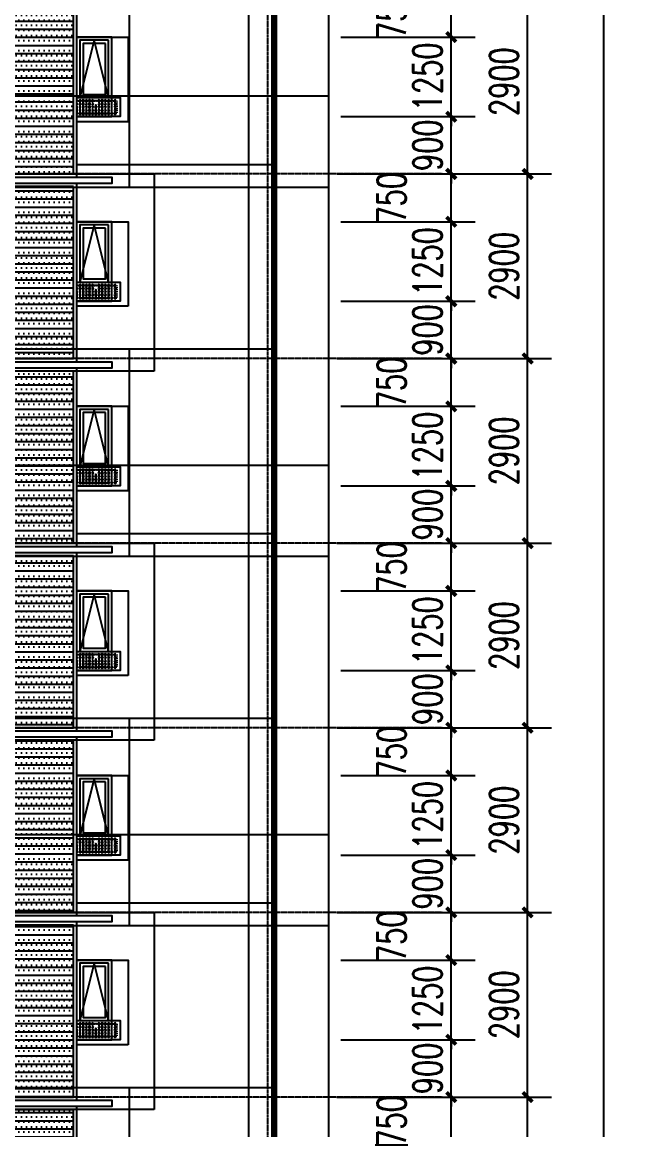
# Model space of a CAD drawing. Header units: millimetres. Extents: x 43 to 235305, y 0 to 139712.
# Drawn here: x 127991 to 137509, y 36375 to 53775 of the extents above; entities that cross this region are included whole.
import ezdxf
from ezdxf.xclip import XClip

# ---------------------------------------------------------------- set-up
doc = ezdxf.new("R2010")
doc.units = ezdxf.units.MM
doc.header["$XCLIPFRAME"] = 2
for name, pattern in [('CONTINOUS', [0]), ('DASH', [0.35, 0.25, -0.1]), ('DOTE', [2.42, 2, -0.2, 0.02, -0.2])]:
    doc.linetypes.add(name, pattern=pattern)
for name, color, linetype in [('A-AXIS', 1, 'DOTE'), ('A-DRWD-DIMS', 144, 'Continuous'), ('A-ELEV-DRWD', 130, 'Continuous'), ('A-ELEV-LINE', 30, 'Continuous'), ('A-ELEV-LINE1', 33, 'Continuous'), ('A-ELEV-LINE2', 55, 'Continuous'), ('A-ELEV-OPEN', 253, 'Continuous'), ('A-ELEV-OUT2', 6, 'CONTINOUS'), ('A-ELEV-PATT', 55, 'Continuous'), ('A-ELEV-SHUT', 215, 'Continuous'), ('A-HATH', 8, 'Continuous'), ('A-WALL', 2, 'Continuous'), ('AXIS', 3, 'Continuous'), ('PUB_DIM', 3, 'Continuous'), ('Sun', 138, 'Continuous')]:
    doc.layers.add(name, color=color, linetype=linetype)
doc.styles.add('_TCH_DIM_T3', font='SIMPLEX', dxfattribs={"width": 0.705882, "bigfont": 'GBCBIG'})
doc.dimstyles.new('_TCH_ARCH&&150', dxfattribs={"dimtxt": 446.25, "dimasz": 150, "dimexe": 375, "dimexo": 450, "dimgap": 150, "dimtad": 1, "dimdec": 0, "dimzin": 0, "dimdsep": 46, "dimtxsty": '_TCH_DIM_T3', "dimblk": 'ARCHTICK', "dimcen": 0.09, "dimclrt": 7, "dimazin": 2, "dimtfac": 1, "dimtdec": 0, "dimtix": 1, "dimtmove": 2, "dimatfit": 3, "dimfxl": 1, "dimtolj": 1, "dimtzin": 0, "dimarcsym": 0})

# ---------------------------------------------------------------- blocks, each defined once
blk = doc.blocks.new('A$C26D120F1')
blk.add_circle((0, 0), 12.5)
blk = doc.blocks.new('A$C6A1F32F0')
at = {"layer": 'Sun'}
blk.add_lwpolyline([(810, 250), (0, 250), (0, -50), (810, -50)], close=True, dxfattribs=at)
at = {"layer": 'Sun', "color": 8, "linetype": 'DASH', "ltscale": 0.2}
blk.add_lwpolyline([(760, 200), (50, 200), (50, 0), (760, 0)], close=True, dxfattribs=at)
at = {"layer": 'Sun'}
for centre in [(80, 175), (130, 175), (280, 175), (330, 175), (480, 175), (530, 175), (730, 175), (80, 125), (80, 75), (80, 25), (330, 125), (380, 125), (380, 75), (380, 25), (480, 75), (480, 25), (530, 125), (530, 75), (530, 25), (580, 125), (580, 75), (580, 25), (680, 75), (680, 25), (730, 125), (730, 75), (730, 25)]:
    blk.add_circle(centre, 5, dxfattribs=at)
for p in [(80, 200), (130, 200), (180, 200), (230, 200), (280, 200), (330, 200), (430, 200), (480, 200), (530, 200), (580, 200), (630, 200), (680, 200), (730, 200), (80, 150), (80, 100), (80, 50), (80, 0), (130, 0), (180, 150), (180, 100), (180, 50), (180, 0), (230, 150), (230, 100), (230, 50), (230, 0), (280, 150), (280, 100), (280, 50), (280, 0), (330, 150), (330, 100), (330, 50), (330, 0), (380, 100), (380, 50), (380, 0), (430, 150), (430, 100), (430, 50), (430, 0), (480, 150), (480, 100), (480, 50), (480, 0), (530, 150), (530, 100), (530, 50), (530, 0), (580, 150), (580, 100), (580, 50), (580, 0), (630, 150), (630, 0), (680, 150), (680, 100), (680, 50), (680, 0), (730, 150), (730, 100), (730, 50), (730, 0)]:
    blk.add_blockref('A$C26D120F1', p, dxfattribs=at)
blk = doc.blocks.new('A$C1D411380')
at = {"layer": 'A-ELEV-DRWD'}
for points in [[(50, 2100), (500, 2100), (500, 1200), (50, 1200)], [(100, 2050), (450, 2050), (450, 1250), (100, 1250)], [(50, 1150), (500, 1150), (500, 950), (50, 950)]]:
    blk.add_lwpolyline(points, close=True, dxfattribs=at)
at = {"layer": 'A-ELEV-LINE1'}
blk.add_lwpolyline([(550, 1200), (550, 1200), (550, 900), (0, 900), (0, 2150), (550, 2150), (550, 1150)], dxfattribs=at)
at = {"layer": 'A-ELEV-OPEN'}
blk.add_lwpolyline([(50, 1200), (275, 2100), (500, 1200)], dxfattribs=at)
at = {"layer": 'Sun'}
blk.add_blockref('A$C6A1F32F0', (-130, 950), dxfattribs=at)
blk = doc.blocks.new('A$C7D33379A')
at = {"layer": 'A-ELEV-PATT'}
h = blk.add_hatch(dxfattribs=at)
h.set_pattern_fill('ANSI31', color=256, scale=80, angle=135, style=0)
h.set_pattern_definition([(180, (-95821.56, 78043.16), (-2e-14, -127), [])])
h.paths.add_polyline_path([(-450, 3450), (750, 3450), (750, 750), (-450, 750)])
at = {"layer": 'A-HATH'}
h = blk.add_hatch(dxfattribs=at)
h.set_pattern_fill('DOTS', color=256, scale=50, style=0)
h.set_pattern_definition([(180, (214008.635, -339417.31), (-39.6875, 79.375), [0, -79.375])])
h.paths.add_polyline_path([(-450, 3450), (750, 3450), (750, 750), (-450, 750)])
at = {"layer": 'A-ELEV-LINE'}
blk.add_lwpolyline([(800, 700), (-1050, 700), (-1050, 600), (800, 600)], close=True, dxfattribs=at)
at = {"layer": 'A-ELEV-SHUT'}
for points in [[(-500, 3500), (800, 3500), (800, 700), (-500, 700)], [(-450, 3450), (750, 3450), (750, 750), (-450, 750)]]:
    blk.add_lwpolyline(points, close=True, dxfattribs=at)
blk = doc.blocks.new('A$C33016C81')
at = {"layer": 'A-ELEV-LINE1'}
for p, q in [((0, 5800), (0, 0)), ((400, 5800), (400, 0))]:
    blk.add_line(p, q, dxfattribs=at)
at = {"layer": 'A-ELEV-LINE2'}
for p, q in [((3100, 3050), (0, 3050)), ((3100, 150), (0, 150))]:
    blk.add_line(p, q, dxfattribs=at)
ref = blk.add_blockref('A$C1D411380', (2550, 2900))
XClip(ref).set_block_clipping_path([(-258.428911173, 820.8696071922), (549.9998885005, 2150.0002071083)])
ref = blk.add_blockref('A$C1D411380', (2550, 0))
XClip(ref).set_block_clipping_path([(-258.428911173, 820.8696071922), (549.9998885005, 2150.0002071083)])
at = {"layer": 'A-WALL'}
ref = blk.add_blockref('A$C7D33379A', (3600, 2150), dxfattribs=at)
XClip(ref).set_block_clipping_path([(-1717.5663260584, 554.1908942305), (599.9985664183, 3649.999116658)])
ref = blk.add_blockref('A$C7D33379A', (3600, -750), dxfattribs=at)
XClip(ref).set_block_clipping_path([(-1323.3989261346, 483.3645862369), (599.9985664184, 3799.9996316738)])
blk = doc.blocks.new('_ArchTick')
at = {"color": 0, "linetype": 'ByBlock', "const_width": 0.4}
blk.add_lwpolyline([(-0.5, -0.5), (0.5, 0.5)], dxfattribs=at)
blk = doc.blocks.new('*D3925')
at = {"layer": 'AXIS', "color": 0, "lineweight": -2, "transparency": 16777216}
for p, q in [((132934, 36891), (136309, 36891)), ((135934, 33991), (135934, 36891)), ((132934, 33991), (136309, 33991))]:
    blk.add_line(p, q, dxfattribs=at)
at = {"layer": 'Defpoints', "color": 0, "transparency": 16777216}
for p in [(132484, 36891), (135934, 36891), (132484, 33991)]:
    blk.add_point(p, dxfattribs=at)
at = {"layer": 'AXIS', "color": 0, "lineweight": -2, "transparency": 16777216, "xscale": 150, "yscale": 150, "zscale": 150}
for p, rotation in [((135934, 36891), 90), ((135934, 33991), 270)]:
    blk.add_blockref('_ArchTick', p, dxfattribs=dict(at, rotation=rotation))
at = {"layer": 'AXIS', "color": 7, "transparency": 16777216, "insert": (135561, 35441), "char_height": 446.2, "attachment_point": 5, "rotation": 90, "style": '_TCH_DIM_T3'}
blk.add_mtext('\\A1;2900', dxfattribs=at)
blk = doc.blocks.new('*D3926')
at = {"layer": 'AXIS', "color": 0, "lineweight": -2, "transparency": 16777216}
for p, q in [((132934, 39791), (136309, 39791)), ((135934, 36891), (135934, 39791)), ((132934, 36891), (136309, 36891))]:
    blk.add_line(p, q, dxfattribs=at)
at = {"layer": 'Defpoints', "color": 0, "transparency": 16777216}
for p in [(132484, 39791), (135934, 39791), (132484, 36891)]:
    blk.add_point(p, dxfattribs=at)
at = {"layer": 'AXIS', "color": 0, "lineweight": -2, "transparency": 16777216, "xscale": 150, "yscale": 150, "zscale": 150}
for p, rotation in [((135934, 39791), 90), ((135934, 36891), 270)]:
    blk.add_blockref('_ArchTick', p, dxfattribs=dict(at, rotation=rotation))
at = {"layer": 'AXIS', "color": 7, "transparency": 16777216, "insert": (135561, 38341), "char_height": 446.2, "attachment_point": 5, "rotation": 90, "style": '_TCH_DIM_T3'}
blk.add_mtext('\\A1;2900', dxfattribs=at)
blk = doc.blocks.new('*D3927')
at = {"layer": 'AXIS', "color": 0, "lineweight": -2, "transparency": 16777216}
for p, q in [((132934, 42691), (136309, 42691)), ((135934, 39791), (135934, 42691)), ((132934, 39791), (136309, 39791))]:
    blk.add_line(p, q, dxfattribs=at)
at = {"layer": 'Defpoints', "color": 0, "transparency": 16777216}
for p in [(132484, 42691), (135934, 42691), (132484, 39791)]:
    blk.add_point(p, dxfattribs=at)
at = {"layer": 'AXIS', "color": 0, "lineweight": -2, "transparency": 16777216, "xscale": 150, "yscale": 150, "zscale": 150}
for p, rotation in [((135934, 42691), 90), ((135934, 39791), 270)]:
    blk.add_blockref('_ArchTick', p, dxfattribs=dict(at, rotation=rotation))
at = {"layer": 'AXIS', "color": 7, "transparency": 16777216, "insert": (135561, 41241), "char_height": 446.2, "attachment_point": 5, "rotation": 90, "style": '_TCH_DIM_T3'}
blk.add_mtext('\\A1;2900', dxfattribs=at)
blk = doc.blocks.new('*D3928')
at = {"layer": 'AXIS', "color": 0, "lineweight": -2, "transparency": 16777216}
for p, q in [((132934, 45591), (136309, 45591)), ((135934, 42691), (135934, 45591)), ((132934, 42691), (136309, 42691))]:
    blk.add_line(p, q, dxfattribs=at)
at = {"layer": 'Defpoints', "color": 0, "transparency": 16777216}
for p in [(132484, 45591), (135934, 45591), (132484, 42691)]:
    blk.add_point(p, dxfattribs=at)
at = {"layer": 'AXIS', "color": 0, "lineweight": -2, "transparency": 16777216, "xscale": 150, "yscale": 150, "zscale": 150}
for p, rotation in [((135934, 45591), 90), ((135934, 42691), 270)]:
    blk.add_blockref('_ArchTick', p, dxfattribs=dict(at, rotation=rotation))
at = {"layer": 'AXIS', "color": 7, "transparency": 16777216, "insert": (135561, 44141), "char_height": 446.2, "attachment_point": 5, "rotation": 90, "style": '_TCH_DIM_T3'}
blk.add_mtext('\\A1;2900', dxfattribs=at)
blk = doc.blocks.new('*D3929')
at = {"layer": 'AXIS', "color": 0, "lineweight": -2, "transparency": 16777216}
for p, q in [((132934, 48491), (136309, 48491)), ((135934, 45591), (135934, 48491)), ((132934, 45591), (136309, 45591))]:
    blk.add_line(p, q, dxfattribs=at)
at = {"layer": 'Defpoints', "color": 0, "transparency": 16777216}
for p in [(132484, 48491), (135934, 48491), (132484, 45591)]:
    blk.add_point(p, dxfattribs=at)
at = {"layer": 'AXIS', "color": 0, "lineweight": -2, "transparency": 16777216, "xscale": 150, "yscale": 150, "zscale": 150}
for p, rotation in [((135934, 48491), 90), ((135934, 45591), 270)]:
    blk.add_blockref('_ArchTick', p, dxfattribs=dict(at, rotation=rotation))
at = {"layer": 'AXIS', "color": 7, "transparency": 16777216, "insert": (135561, 47041), "char_height": 446.2, "attachment_point": 5, "rotation": 90, "style": '_TCH_DIM_T3'}
blk.add_mtext('\\A1;2900', dxfattribs=at)
blk = doc.blocks.new('*D3930')
at = {"layer": 'AXIS', "color": 0, "lineweight": -2, "transparency": 16777216}
for p, q in [((132934, 51391), (136309, 51391)), ((135934, 48491), (135934, 51391)), ((132934, 48491), (136309, 48491))]:
    blk.add_line(p, q, dxfattribs=at)
at = {"layer": 'Defpoints', "color": 0, "transparency": 16777216}
for p in [(132484, 51391), (135934, 51391), (132484, 48491)]:
    blk.add_point(p, dxfattribs=at)
at = {"layer": 'AXIS', "color": 0, "lineweight": -2, "transparency": 16777216, "xscale": 150, "yscale": 150, "zscale": 150}
for p, rotation in [((135934, 51391), 90), ((135934, 48491), 270)]:
    blk.add_blockref('_ArchTick', p, dxfattribs=dict(at, rotation=rotation))
at = {"layer": 'AXIS', "color": 7, "transparency": 16777216, "insert": (135561, 49941), "char_height": 446.2, "attachment_point": 5, "rotation": 90, "style": '_TCH_DIM_T3'}
blk.add_mtext('\\A1;2900', dxfattribs=at)
blk = doc.blocks.new('*D3931')
at = {"layer": 'AXIS', "color": 0, "lineweight": -2, "transparency": 16777216}
for p, q in [((132934, 54291), (136309, 54291)), ((135934, 51391), (135934, 54291)), ((132934, 51391), (136309, 51391))]:
    blk.add_line(p, q, dxfattribs=at)
at = {"layer": 'Defpoints', "color": 0, "transparency": 16777216}
for p in [(132484, 54291), (135934, 54291), (132484, 51391)]:
    blk.add_point(p, dxfattribs=at)
at = {"layer": 'AXIS', "color": 0, "lineweight": -2, "transparency": 16777216, "xscale": 150, "yscale": 150, "zscale": 150}
for p, rotation in [((135934, 54291), 90), ((135934, 51391), 270)]:
    blk.add_blockref('_ArchTick', p, dxfattribs=dict(at, rotation=rotation))
at = {"layer": 'AXIS', "color": 7, "transparency": 16777216, "insert": (135561, 52841), "char_height": 446.2, "attachment_point": 5, "rotation": 90, "style": '_TCH_DIM_T3'}
blk.add_mtext('\\A1;2900', dxfattribs=at)
blk = doc.blocks.new('*D3961')
at = {"layer": 'Defpoints', "color": 0, "transparency": 16777216}
for p in [(132484, 129691), (137134, 129691), (132484, 11191)]:
    blk.add_point(p, dxfattribs=at)
at = {"layer": 'PUB_DIM', "color": 0, "lineweight": -2, "transparency": 16777216}
for p, q in [((132934, 129691), (137509, 129691)), ((137134, 11191), (137134, 129691)), ((132934, 11191), (137509, 11191))]:
    blk.add_line(p, q, dxfattribs=at)
at = {"layer": 'PUB_DIM', "color": 0, "lineweight": -2, "transparency": 16777216, "xscale": 150, "yscale": 150, "zscale": 150}
for p, rotation in [((137134, 129691), 90), ((137134, 11191), 270)]:
    blk.add_blockref('_ArchTick', p, dxfattribs=dict(at, rotation=rotation))
at = {"layer": 'PUB_DIM', "color": 7, "transparency": 16777216, "insert": (136761, 70441), "char_height": 446.2, "attachment_point": 5, "rotation": 90, "style": '_TCH_DIM_T3'}
blk.add_mtext('\\A1;118500', dxfattribs=at)
blk = doc.blocks.new('*D3617')
at = {"layer": 'A-DRWD-DIMS', "color": 0, "lineweight": -2, "transparency": 16777216}
for p, q in [((132998, 36891), (135109, 36891)), ((134734, 36141), (134734, 36891)), ((132998, 36141), (135109, 36141))]:
    blk.add_line(p, q, dxfattribs=at)
at = {"layer": 'Defpoints', "color": 0, "transparency": 16777216}
for p in [(132548, 36891), (134734, 36891), (132548, 36141)]:
    blk.add_point(p, dxfattribs=at)
at = {"layer": 'A-DRWD-DIMS', "color": 0, "lineweight": -2, "transparency": 16777216, "xscale": 150, "yscale": 150, "zscale": 150}
for p, rotation in [((134734, 36891), 90), ((134734, 36141), 270)]:
    blk.add_blockref('_ArchTick', p, dxfattribs=dict(at, rotation=rotation))
at = {"layer": 'A-DRWD-DIMS', "color": 7, "transparency": 16777216, "insert": (133797, 36516), "char_height": 446.2, "attachment_point": 5, "rotation": 90, "style": '_TCH_DIM_T3'}
blk.add_mtext('\\A1;750', dxfattribs=at)
blk = doc.blocks.new('*D3618')
at = {"layer": 'A-DRWD-DIMS', "color": 0, "lineweight": -2, "transparency": 16777216}
for p, q in [((134734, 37791), (134734, 37941)), ((132998, 37791), (135109, 37791)), ((134734, 36891), (134734, 37791)), ((132998, 36891), (135109, 36891)), ((134734, 36891), (134734, 36741))]:
    blk.add_line(p, q, dxfattribs=at)
at = {"layer": 'Defpoints', "color": 0, "transparency": 16777216}
for p in [(132548, 37791), (134734, 37791), (132548, 36891)]:
    blk.add_point(p, dxfattribs=at)
at = {"layer": 'A-DRWD-DIMS', "color": 0, "lineweight": -2, "transparency": 16777216, "xscale": 150, "yscale": 150, "zscale": 150}
for p, rotation in [((134734, 37791), 270), ((134734, 36891), 90)]:
    blk.add_blockref('_ArchTick', p, dxfattribs=dict(at, rotation=rotation))
at = {"layer": 'A-DRWD-DIMS', "color": 7, "transparency": 16777216, "insert": (134361, 37341), "char_height": 446.2, "attachment_point": 5, "rotation": 90, "style": '_TCH_DIM_T3'}
blk.add_mtext('\\A1;900', dxfattribs=at)
blk = doc.blocks.new('*D3619')
at = {"layer": 'A-DRWD-DIMS', "color": 0, "lineweight": -2, "transparency": 16777216}
for p, q in [((134734, 39041), (134734, 39191)), ((132998, 39041), (135109, 39041)), ((134734, 37791), (134734, 39041)), ((132998, 37791), (135109, 37791)), ((134734, 37791), (134734, 37641))]:
    blk.add_line(p, q, dxfattribs=at)
at = {"layer": 'Defpoints', "color": 0, "transparency": 16777216}
for p in [(132548, 39041), (134734, 39041), (132548, 37791)]:
    blk.add_point(p, dxfattribs=at)
at = {"layer": 'A-DRWD-DIMS', "color": 0, "lineweight": -2, "transparency": 16777216, "xscale": 150, "yscale": 150, "zscale": 150}
for p, rotation in [((134734, 39041), 270), ((134734, 37791), 90)]:
    blk.add_blockref('_ArchTick', p, dxfattribs=dict(at, rotation=rotation))
at = {"layer": 'A-DRWD-DIMS', "color": 7, "transparency": 16777216, "insert": (134361, 38416), "char_height": 446.2, "attachment_point": 5, "rotation": 90, "style": '_TCH_DIM_T3'}
blk.add_mtext('\\A1;1250', dxfattribs=at)
blk = doc.blocks.new('*D3620')
at = {"layer": 'A-DRWD-DIMS', "color": 0, "lineweight": -2, "transparency": 16777216}
for p, q in [((132998, 39791), (135109, 39791)), ((134734, 39041), (134734, 39791)), ((132998, 39041), (135109, 39041))]:
    blk.add_line(p, q, dxfattribs=at)
at = {"layer": 'Defpoints', "color": 0, "transparency": 16777216}
for p in [(132548, 39791), (134734, 39791), (132548, 39041)]:
    blk.add_point(p, dxfattribs=at)
at = {"layer": 'A-DRWD-DIMS', "color": 0, "lineweight": -2, "transparency": 16777216, "xscale": 150, "yscale": 150, "zscale": 150}
for p, rotation in [((134734, 39791), 90), ((134734, 39041), 270)]:
    blk.add_blockref('_ArchTick', p, dxfattribs=dict(at, rotation=rotation))
at = {"layer": 'A-DRWD-DIMS', "color": 7, "transparency": 16777216, "insert": (133797, 39416), "char_height": 446.2, "attachment_point": 5, "rotation": 90, "style": '_TCH_DIM_T3'}
blk.add_mtext('\\A1;750', dxfattribs=at)
blk = doc.blocks.new('*D3621')
at = {"layer": 'A-DRWD-DIMS', "color": 0, "lineweight": -2, "transparency": 16777216}
for p, q in [((134734, 40691), (134734, 40841)), ((132998, 40691), (135109, 40691)), ((134734, 39791), (134734, 40691)), ((132998, 39791), (135109, 39791)), ((134734, 39791), (134734, 39641))]:
    blk.add_line(p, q, dxfattribs=at)
at = {"layer": 'Defpoints', "color": 0, "transparency": 16777216}
for p in [(132548, 40691), (134734, 40691), (132548, 39791)]:
    blk.add_point(p, dxfattribs=at)
at = {"layer": 'A-DRWD-DIMS', "color": 0, "lineweight": -2, "transparency": 16777216, "xscale": 150, "yscale": 150, "zscale": 150}
for p, rotation in [((134734, 40691), 270), ((134734, 39791), 90)]:
    blk.add_blockref('_ArchTick', p, dxfattribs=dict(at, rotation=rotation))
at = {"layer": 'A-DRWD-DIMS', "color": 7, "transparency": 16777216, "insert": (134361, 40241), "char_height": 446.2, "attachment_point": 5, "rotation": 90, "style": '_TCH_DIM_T3'}
blk.add_mtext('\\A1;900', dxfattribs=at)
blk = doc.blocks.new('*D3622')
at = {"layer": 'A-DRWD-DIMS', "color": 0, "lineweight": -2, "transparency": 16777216}
for p, q in [((132998, 41941), (135109, 41941)), ((134734, 41941), (134734, 42091)), ((134734, 40691), (134734, 41941)), ((132998, 40691), (135109, 40691)), ((134734, 40691), (134734, 40541))]:
    blk.add_line(p, q, dxfattribs=at)
at = {"layer": 'Defpoints', "color": 0, "transparency": 16777216}
for p in [(132548, 41941), (134734, 41941), (132548, 40691)]:
    blk.add_point(p, dxfattribs=at)
at = {"layer": 'A-DRWD-DIMS', "color": 0, "lineweight": -2, "transparency": 16777216, "xscale": 150, "yscale": 150, "zscale": 150}
for p, rotation in [((134734, 41941), 270), ((134734, 40691), 90)]:
    blk.add_blockref('_ArchTick', p, dxfattribs=dict(at, rotation=rotation))
at = {"layer": 'A-DRWD-DIMS', "color": 7, "transparency": 16777216, "insert": (134361, 41316), "char_height": 446.2, "attachment_point": 5, "rotation": 90, "style": '_TCH_DIM_T3'}
blk.add_mtext('\\A1;1250', dxfattribs=at)
blk = doc.blocks.new('*D3623')
at = {"layer": 'A-DRWD-DIMS', "color": 0, "lineweight": -2, "transparency": 16777216}
for p, q in [((132998, 42691), (135109, 42691)), ((134734, 41941), (134734, 42691)), ((132998, 41941), (135109, 41941))]:
    blk.add_line(p, q, dxfattribs=at)
at = {"layer": 'Defpoints', "color": 0, "transparency": 16777216}
for p in [(132548, 42691), (134734, 42691), (132548, 41941)]:
    blk.add_point(p, dxfattribs=at)
at = {"layer": 'A-DRWD-DIMS', "color": 0, "lineweight": -2, "transparency": 16777216, "xscale": 150, "yscale": 150, "zscale": 150}
for p, rotation in [((134734, 42691), 90), ((134734, 41941), 270)]:
    blk.add_blockref('_ArchTick', p, dxfattribs=dict(at, rotation=rotation))
at = {"layer": 'A-DRWD-DIMS', "color": 7, "transparency": 16777216, "insert": (133797, 42316), "char_height": 446.2, "attachment_point": 5, "rotation": 90, "style": '_TCH_DIM_T3'}
blk.add_mtext('\\A1;750', dxfattribs=at)
blk = doc.blocks.new('*D3624')
at = {"layer": 'A-DRWD-DIMS', "color": 0, "lineweight": -2, "transparency": 16777216}
for p, q in [((134734, 43591), (134734, 43741)), ((132998, 43591), (135109, 43591)), ((134734, 42691), (134734, 43591)), ((132998, 42691), (135109, 42691)), ((134734, 42691), (134734, 42541))]:
    blk.add_line(p, q, dxfattribs=at)
at = {"layer": 'Defpoints', "color": 0, "transparency": 16777216}
for p in [(132548, 43591), (134734, 43591), (132548, 42691)]:
    blk.add_point(p, dxfattribs=at)
at = {"layer": 'A-DRWD-DIMS', "color": 0, "lineweight": -2, "transparency": 16777216, "xscale": 150, "yscale": 150, "zscale": 150}
for p, rotation in [((134734, 43591), 270), ((134734, 42691), 90)]:
    blk.add_blockref('_ArchTick', p, dxfattribs=dict(at, rotation=rotation))
at = {"layer": 'A-DRWD-DIMS', "color": 7, "transparency": 16777216, "insert": (134361, 43141), "char_height": 446.2, "attachment_point": 5, "rotation": 90, "style": '_TCH_DIM_T3'}
blk.add_mtext('\\A1;900', dxfattribs=at)
blk = doc.blocks.new('*D3625')
at = {"layer": 'A-DRWD-DIMS', "color": 0, "lineweight": -2, "transparency": 16777216}
for p, q in [((134734, 44841), (134734, 44991)), ((132998, 44841), (135109, 44841)), ((134734, 43591), (134734, 44841)), ((132998, 43591), (135109, 43591)), ((134734, 43591), (134734, 43441))]:
    blk.add_line(p, q, dxfattribs=at)
at = {"layer": 'Defpoints', "color": 0, "transparency": 16777216}
for p in [(132548, 44841), (134734, 44841), (132548, 43591)]:
    blk.add_point(p, dxfattribs=at)
at = {"layer": 'A-DRWD-DIMS', "color": 0, "lineweight": -2, "transparency": 16777216, "xscale": 150, "yscale": 150, "zscale": 150}
for p, rotation in [((134734, 44841), 270), ((134734, 43591), 90)]:
    blk.add_blockref('_ArchTick', p, dxfattribs=dict(at, rotation=rotation))
at = {"layer": 'A-DRWD-DIMS', "color": 7, "transparency": 16777216, "insert": (134361, 44216), "char_height": 446.2, "attachment_point": 5, "rotation": 90, "style": '_TCH_DIM_T3'}
blk.add_mtext('\\A1;1250', dxfattribs=at)
blk = doc.blocks.new('*D3626')
at = {"layer": 'A-DRWD-DIMS', "color": 0, "lineweight": -2, "transparency": 16777216}
for p, q in [((132998, 45591), (135109, 45591)), ((134734, 44841), (134734, 45591)), ((132998, 44841), (135109, 44841))]:
    blk.add_line(p, q, dxfattribs=at)
at = {"layer": 'Defpoints', "color": 0, "transparency": 16777216}
for p in [(132548, 45591), (134734, 45591), (132548, 44841)]:
    blk.add_point(p, dxfattribs=at)
at = {"layer": 'A-DRWD-DIMS', "color": 0, "lineweight": -2, "transparency": 16777216, "xscale": 150, "yscale": 150, "zscale": 150}
for p, rotation in [((134734, 45591), 90), ((134734, 44841), 270)]:
    blk.add_blockref('_ArchTick', p, dxfattribs=dict(at, rotation=rotation))
at = {"layer": 'A-DRWD-DIMS', "color": 7, "transparency": 16777216, "insert": (133797, 45216), "char_height": 446.2, "attachment_point": 5, "rotation": 90, "style": '_TCH_DIM_T3'}
blk.add_mtext('\\A1;750', dxfattribs=at)
blk = doc.blocks.new('*D3627')
at = {"layer": 'A-DRWD-DIMS', "color": 0, "lineweight": -2, "transparency": 16777216}
for p, q in [((134734, 46491), (134734, 46641)), ((132998, 46491), (135109, 46491)), ((134734, 45591), (134734, 46491)), ((132998, 45591), (135109, 45591)), ((134734, 45591), (134734, 45441))]:
    blk.add_line(p, q, dxfattribs=at)
at = {"layer": 'Defpoints', "color": 0, "transparency": 16777216}
for p in [(132548, 46491), (134734, 46491), (132548, 45591)]:
    blk.add_point(p, dxfattribs=at)
at = {"layer": 'A-DRWD-DIMS', "color": 0, "lineweight": -2, "transparency": 16777216, "xscale": 150, "yscale": 150, "zscale": 150}
for p, rotation in [((134734, 46491), 270), ((134734, 45591), 90)]:
    blk.add_blockref('_ArchTick', p, dxfattribs=dict(at, rotation=rotation))
at = {"layer": 'A-DRWD-DIMS', "color": 7, "transparency": 16777216, "insert": (134361, 46041), "char_height": 446.2, "attachment_point": 5, "rotation": 90, "style": '_TCH_DIM_T3'}
blk.add_mtext('\\A1;900', dxfattribs=at)
blk = doc.blocks.new('*D3628')
at = {"layer": 'A-DRWD-DIMS', "color": 0, "lineweight": -2, "transparency": 16777216}
for p, q in [((134734, 47741), (134734, 47891)), ((132998, 47741), (135109, 47741)), ((134734, 46491), (134734, 47741)), ((132998, 46491), (135109, 46491)), ((134734, 46491), (134734, 46341))]:
    blk.add_line(p, q, dxfattribs=at)
at = {"layer": 'Defpoints', "color": 0, "transparency": 16777216}
for p in [(132548, 47741), (134734, 47741), (132548, 46491)]:
    blk.add_point(p, dxfattribs=at)
at = {"layer": 'A-DRWD-DIMS', "color": 0, "lineweight": -2, "transparency": 16777216, "xscale": 150, "yscale": 150, "zscale": 150}
for p, rotation in [((134734, 47741), 270), ((134734, 46491), 90)]:
    blk.add_blockref('_ArchTick', p, dxfattribs=dict(at, rotation=rotation))
at = {"layer": 'A-DRWD-DIMS', "color": 7, "transparency": 16777216, "insert": (134361, 47116), "char_height": 446.2, "attachment_point": 5, "rotation": 90, "style": '_TCH_DIM_T3'}
blk.add_mtext('\\A1;1250', dxfattribs=at)
blk = doc.blocks.new('*D3629')
at = {"layer": 'A-DRWD-DIMS', "color": 0, "lineweight": -2, "transparency": 16777216}
for p, q in [((132998, 48491), (135109, 48491)), ((134734, 47741), (134734, 48491)), ((132998, 47741), (135109, 47741))]:
    blk.add_line(p, q, dxfattribs=at)
at = {"layer": 'Defpoints', "color": 0, "transparency": 16777216}
for p in [(132548, 48491), (134734, 48491), (132548, 47741)]:
    blk.add_point(p, dxfattribs=at)
at = {"layer": 'A-DRWD-DIMS', "color": 0, "lineweight": -2, "transparency": 16777216, "xscale": 150, "yscale": 150, "zscale": 150}
for p, rotation in [((134734, 48491), 90), ((134734, 47741), 270)]:
    blk.add_blockref('_ArchTick', p, dxfattribs=dict(at, rotation=rotation))
at = {"layer": 'A-DRWD-DIMS', "color": 7, "transparency": 16777216, "insert": (133797, 48116), "char_height": 446.2, "attachment_point": 5, "rotation": 90, "style": '_TCH_DIM_T3'}
blk.add_mtext('\\A1;750', dxfattribs=at)
blk = doc.blocks.new('*D3630')
at = {"layer": 'A-DRWD-DIMS', "color": 0, "lineweight": -2, "transparency": 16777216}
for p, q in [((134734, 49391), (134734, 49541)), ((132998, 49391), (135109, 49391)), ((134734, 48491), (134734, 49391)), ((132998, 48491), (135109, 48491)), ((134734, 48491), (134734, 48341))]:
    blk.add_line(p, q, dxfattribs=at)
at = {"layer": 'Defpoints', "color": 0, "transparency": 16777216}
for p in [(132548, 49391), (134734, 49391), (132548, 48491)]:
    blk.add_point(p, dxfattribs=at)
at = {"layer": 'A-DRWD-DIMS', "color": 0, "lineweight": -2, "transparency": 16777216, "xscale": 150, "yscale": 150, "zscale": 150}
for p, rotation in [((134734, 49391), 270), ((134734, 48491), 90)]:
    blk.add_blockref('_ArchTick', p, dxfattribs=dict(at, rotation=rotation))
at = {"layer": 'A-DRWD-DIMS', "color": 7, "transparency": 16777216, "insert": (134361, 48941), "char_height": 446.2, "attachment_point": 5, "rotation": 90, "style": '_TCH_DIM_T3'}
blk.add_mtext('\\A1;900', dxfattribs=at)
blk = doc.blocks.new('*D3631')
at = {"layer": 'A-DRWD-DIMS', "color": 0, "lineweight": -2, "transparency": 16777216}
for p, q in [((132998, 50641), (135109, 50641)), ((134734, 50641), (134734, 50791)), ((134734, 49391), (134734, 50641)), ((132998, 49391), (135109, 49391)), ((134734, 49391), (134734, 49241))]:
    blk.add_line(p, q, dxfattribs=at)
at = {"layer": 'Defpoints', "color": 0, "transparency": 16777216}
for p in [(132548, 50641), (134734, 50641), (132548, 49391)]:
    blk.add_point(p, dxfattribs=at)
at = {"layer": 'A-DRWD-DIMS', "color": 0, "lineweight": -2, "transparency": 16777216, "xscale": 150, "yscale": 150, "zscale": 150}
for p, rotation in [((134734, 50641), 270), ((134734, 49391), 90)]:
    blk.add_blockref('_ArchTick', p, dxfattribs=dict(at, rotation=rotation))
at = {"layer": 'A-DRWD-DIMS', "color": 7, "transparency": 16777216, "insert": (134361, 50016), "char_height": 446.2, "attachment_point": 5, "rotation": 90, "style": '_TCH_DIM_T3'}
blk.add_mtext('\\A1;1250', dxfattribs=at)
blk = doc.blocks.new('*D3632')
at = {"layer": 'A-DRWD-DIMS', "color": 0, "lineweight": -2, "transparency": 16777216}
for p, q in [((132998, 51391), (135109, 51391)), ((134734, 50641), (134734, 51391)), ((132998, 50641), (135109, 50641))]:
    blk.add_line(p, q, dxfattribs=at)
at = {"layer": 'Defpoints', "color": 0, "transparency": 16777216}
for p in [(132548, 51391), (134734, 51391), (132548, 50641)]:
    blk.add_point(p, dxfattribs=at)
at = {"layer": 'A-DRWD-DIMS', "color": 0, "lineweight": -2, "transparency": 16777216, "xscale": 150, "yscale": 150, "zscale": 150}
for p, rotation in [((134734, 51391), 90), ((134734, 50641), 270)]:
    blk.add_blockref('_ArchTick', p, dxfattribs=dict(at, rotation=rotation))
at = {"layer": 'A-DRWD-DIMS', "color": 7, "transparency": 16777216, "insert": (133797, 51016), "char_height": 446.2, "attachment_point": 5, "rotation": 90, "style": '_TCH_DIM_T3'}
blk.add_mtext('\\A1;750', dxfattribs=at)
blk = doc.blocks.new('*D3633')
at = {"layer": 'A-DRWD-DIMS', "color": 0, "lineweight": -2, "transparency": 16777216}
for p, q in [((134734, 52291), (134734, 52441)), ((132998, 52291), (135109, 52291)), ((134734, 51391), (134734, 52291)), ((132998, 51391), (135109, 51391)), ((134734, 51391), (134734, 51241))]:
    blk.add_line(p, q, dxfattribs=at)
at = {"layer": 'Defpoints', "color": 0, "transparency": 16777216}
for p in [(132548, 52291), (134734, 52291), (132548, 51391)]:
    blk.add_point(p, dxfattribs=at)
at = {"layer": 'A-DRWD-DIMS', "color": 0, "lineweight": -2, "transparency": 16777216, "xscale": 150, "yscale": 150, "zscale": 150}
for p, rotation in [((134734, 52291), 270), ((134734, 51391), 90)]:
    blk.add_blockref('_ArchTick', p, dxfattribs=dict(at, rotation=rotation))
at = {"layer": 'A-DRWD-DIMS', "color": 7, "transparency": 16777216, "insert": (134361, 51841), "char_height": 446.2, "attachment_point": 5, "rotation": 90, "style": '_TCH_DIM_T3'}
blk.add_mtext('\\A1;900', dxfattribs=at)
blk = doc.blocks.new('*D3634')
at = {"layer": 'A-DRWD-DIMS', "color": 0, "lineweight": -2, "transparency": 16777216}
for p, q in [((134734, 53541), (134734, 53691)), ((132998, 53541), (135109, 53541)), ((134734, 52291), (134734, 53541)), ((132998, 52291), (135109, 52291)), ((134734, 52291), (134734, 52141))]:
    blk.add_line(p, q, dxfattribs=at)
at = {"layer": 'Defpoints', "color": 0, "transparency": 16777216}
for p in [(132548, 53541), (134734, 53541), (132548, 52291)]:
    blk.add_point(p, dxfattribs=at)
at = {"layer": 'A-DRWD-DIMS', "color": 0, "lineweight": -2, "transparency": 16777216, "xscale": 150, "yscale": 150, "zscale": 150}
for p, rotation in [((134734, 53541), 270), ((134734, 52291), 90)]:
    blk.add_blockref('_ArchTick', p, dxfattribs=dict(at, rotation=rotation))
at = {"layer": 'A-DRWD-DIMS', "color": 7, "transparency": 16777216, "insert": (134361, 52916), "char_height": 446.2, "attachment_point": 5, "rotation": 90, "style": '_TCH_DIM_T3'}
blk.add_mtext('\\A1;1250', dxfattribs=at)
blk = doc.blocks.new('*D3635')
at = {"layer": 'A-DRWD-DIMS', "color": 0, "lineweight": -2, "transparency": 16777216}
for p, q in [((132998, 54291), (135109, 54291)), ((134734, 53541), (134734, 54291)), ((132998, 53541), (135109, 53541))]:
    blk.add_line(p, q, dxfattribs=at)
at = {"layer": 'Defpoints', "color": 0, "transparency": 16777216}
for p in [(132548, 54291), (134734, 54291), (132548, 53541)]:
    blk.add_point(p, dxfattribs=at)
at = {"layer": 'A-DRWD-DIMS', "color": 0, "lineweight": -2, "transparency": 16777216, "xscale": 150, "yscale": 150, "zscale": 150}
for p, rotation in [((134734, 54291), 90), ((134734, 53541), 270)]:
    blk.add_blockref('_ArchTick', p, dxfattribs=dict(at, rotation=rotation))
at = {"layer": 'A-DRWD-DIMS', "color": 7, "transparency": 16777216, "insert": (133797, 53916), "char_height": 446.2, "attachment_point": 5, "rotation": 90, "style": '_TCH_DIM_T3'}
blk.add_mtext('\\A1;750', dxfattribs=at)

msp = doc.modelspace()

# ---------------------------------------------------------------- linework, layer by layer
at = {"layer": 'A-AXIS'}
for p, q in [((131849.3, 10341.9), (131849.3, 136958.6)), ((134593.1, 51391.3), (99475.8, 51391.3)), ((134593.1, 48491.3), (99475.8, 48491.3)), ((134593.1, 45591.3), (99475.8, 45591.3)), ((134593.1, 42691.3), (99475.8, 42691.3)), ((134593.1, 39791.3), (99475.8, 39791.3)), ((134593.1, 36891.3), (99475.8, 36891.3))]:
    msp.add_line(p, q, dxfattribs=at)
at = {"layer": 'A-ELEV-OUT2', "color": 2, "const_width": 100}
msp.add_lwpolyline([(131949.3, 11041.3), (131949.3, 134141.3), (121949.3, 134141.3), (121949.3, 131141.3), (120249.3, 131141.3), (120249.3, 133091.3), (119249.3, 133091.3), (119249.3, 137141.3), (111849.3, 137141.3), (111849.3, 134141.3), (104599.3, 134141.3), (104599.3, 130241.3), (102899.3, 130241.3), (102899.3, 11041.3)], dxfattribs=at)

# ---------------------------------------------------------------- block references
ref = msp.add_blockref('A$C33016C81', (131949.3, 51391.3), dxfattribs=dict(xscale=-1))
XClip(ref).set_block_clipping_path([(-856.346873642, -211.8682227399), (11699.9997664684, 7025.0002748157)])
ref = msp.add_blockref('A$C33016C81', (131949.3, 45591.3), dxfattribs=dict(xscale=-1))
XClip(ref).set_block_clipping_path([(-856.346873642, -211.8682227399), (11699.9997664684, 7025.0002748157)])
ref = msp.add_blockref('A$C33016C81', (131949.3, 39791.3), dxfattribs=dict(xscale=-1))
XClip(ref).set_block_clipping_path([(-856.346873642, -211.8682227399), (11699.9997664684, 7025.0002748157)])
ref = msp.add_blockref('A$C33016C81', (131949.3, 33991.3), dxfattribs=dict(xscale=-1))
XClip(ref).set_block_clipping_path([(-856.346873642, -211.8682227399), (11699.9997664684, 7025.0002748157)])

# ---------------------------------------------------------------- dimensions: what is measured, and where the dimension line sits
at = {"layer": 'A-DRWD-DIMS'}
for base, p1, p2, picture, middle in [((134734.2, 54291.3), (132548.3, 53541.3), (132548.3, 54291.3), '*D3635', (133796.7, 53916.3)), ((134734.2, 51391.3), (132548.3, 50641.3), (132548.3, 51391.3), '*D3632', (133796.7, 51016.3)), ((134734.2, 48491.3), (132548.3, 47741.3), (132548.3, 48491.3), '*D3629', (133796.7, 48116.3)), ((134734.2, 45591.3), (132548.3, 44841.3), (132548.3, 45591.3), '*D3626', (133796.7, 45216.3)), ((134734.2, 42691.3), (132548.3, 41941.3), (132548.3, 42691.3), '*D3623', (133796.7, 42316.3)), ((134734.2, 39791.3), (132548.3, 39041.3), (132548.3, 39791.3), '*D3620', (133796.7, 39416.3)), ((134734.2, 36891.3), (132548.3, 36141.3), (132548.3, 36891.3), '*D3617', (133796.7, 36516.3))]:
    dim = msp.add_linear_dim(base=base, p1=p1, p2=p2, angle=90, dimstyle='_TCH_ARCH&&150', dxfattribs=at)
    dim.commit()
    dim.dimension.update_dxf_attribs({"geometry": picture, "text_midpoint": middle, "dimtype": 161})
for p1, p2, picture, middle in [((132548.3, 52291.3), (132548.3, 53541.3), '*D3634', (134361.1, 52916.3)), ((132548.3, 51391.3), (132548.3, 52291.3), '*D3633', (134361.1, 51841.3)), ((132548.3, 49391.3), (132548.3, 50641.3), '*D3631', (134361.1, 50016.3)), ((132548.3, 48491.3), (132548.3, 49391.3), '*D3630', (134361.1, 48941.3)), ((132548.3, 46491.3), (132548.3, 47741.3), '*D3628', (134361.1, 47116.3)), ((132548.3, 45591.3), (132548.3, 46491.3), '*D3627', (134361.1, 46041.3)), ((132548.3, 43591.3), (132548.3, 44841.3), '*D3625', (134361.1, 44216.3)), ((132548.3, 42691.3), (132548.3, 43591.3), '*D3624', (134361.1, 43141.3)), ((132548.3, 40691.3), (132548.3, 41941.3), '*D3622', (134361.1, 41316.3)), ((132548.3, 39791.3), (132548.3, 40691.3), '*D3621', (134361.1, 40241.3)), ((132548.3, 37791.3), (132548.3, 39041.3), '*D3619', (134361.1, 38416.3)), ((132548.3, 36891.3), (132548.3, 37791.3), '*D3618', (134361.1, 37341.3))]:
    dim = msp.add_aligned_dim(p1=p1, p2=p2, distance=-2186, dimstyle='_TCH_ARCH&&150', dxfattribs=at)
    dim.commit()
    dim.dimension.update_dxf_attribs({"geometry": picture, "text_midpoint": middle})
at = {"layer": 'AXIS'}
for p1, p2, picture, middle in [((132484.2, 51391.3), (132484.2, 54291.3), '*D3931', (135561.1, 52841.3)), ((132484.2, 48491.3), (132484.2, 51391.3), '*D3930', (135561.1, 49941.3)), ((132484.2, 45591.3), (132484.2, 48491.3), '*D3929', (135561.1, 47041.3)), ((132484.2, 42691.3), (132484.2, 45591.3), '*D3928', (135561.1, 44141.3)), ((132484.2, 39791.3), (132484.2, 42691.3), '*D3927', (135561.1, 41241.3)), ((132484.2, 36891.3), (132484.2, 39791.3), '*D3926', (135561.1, 38341.3)), ((132484.2, 33991.3), (132484.2, 36891.3), '*D3925', (135561.1, 35441.3))]:
    dim = msp.add_aligned_dim(p1=p1, p2=p2, distance=-3450, dimstyle='_TCH_ARCH&&150', dxfattribs=at)
    dim.commit()
    dim.dimension.update_dxf_attribs({"geometry": picture, "text_midpoint": middle})
at = {"layer": 'PUB_DIM'}
dim = msp.add_aligned_dim(p1=(132484.2, 11191.3), p2=(132484.2, 129691.3), distance=-4650, dimstyle='_TCH_ARCH&&150', dxfattribs=at)
dim.commit()
dim.dimension.update_dxf_attribs({"geometry": '*D3961', "text_midpoint": (136761.1, 70441.3)})

doc.saveas('drawing.dxf')
